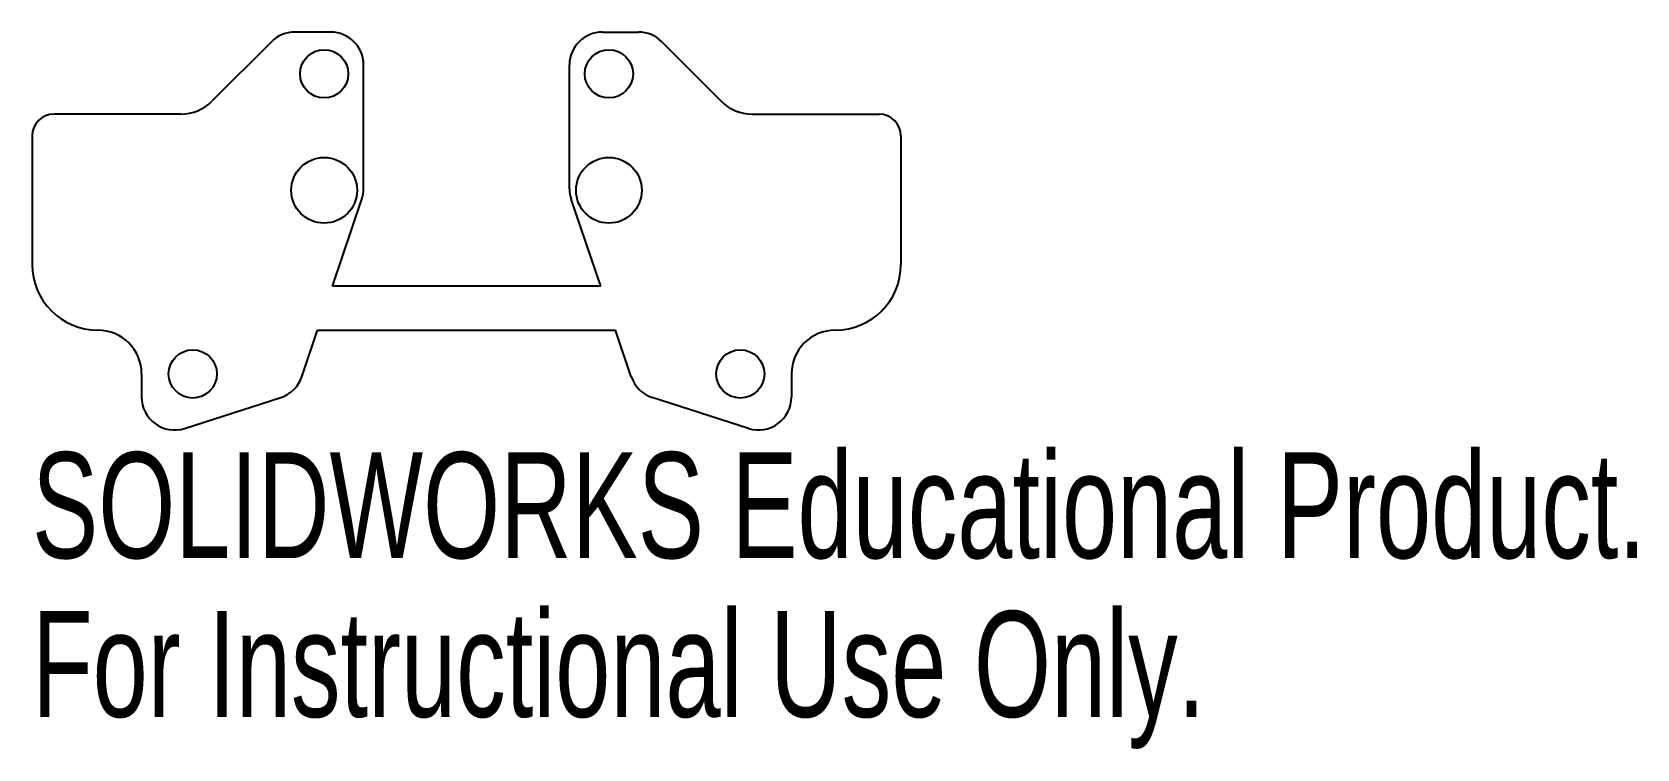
# Model space of a CAD drawing. Header units: millimetres. Extents: x 46.7 to 120, y -15.9 to 16.8.
import ezdxf

# ---------------------------------------------------------------- set-up
doc = ezdxf.new("R2010")
doc.units = ezdxf.units.MM
doc.styles.add('SLDTEXTSTYLE0', font='TXT', dxfattribs={"width": 0.7})

msp = doc.modelspace()

# ---------------------------------------------------------------- linework, layer by layer
at = {"color": 7, "linetype": 'Continuous', "lineweight": 25}
for p, q in [((57.639, 16.407), (54.923, 13.69)), ((60.348, 16.846), (58.7, 16.846)), ((72.748, 16.846), (74.397, 16.846)), ((75.457, 16.407), (78.174, 13.69)), ((61.848, 9.695), (61.848, 15.346)), ((71.248, 9.695), (71.248, 15.346)), ((53.509, 13.104), (47.714, 13.104)), ((79.588, 13.104), (85.383, 13.104)), ((46.714, 12.104), (46.714, 6.24)), ((86.383, 12.104), (86.383, 6.24)), ((60.425, 5.24), (61.769, 9.214)), ((72.672, 5.24), (71.327, 9.214)), ((72.672, 5.24), (60.425, 5.24)), ((59.03, 1.115), (59.749, 3.24)), ((59.749, 3.24), (73.348, 3.24)), ((74.067, 1.115), (73.348, 3.24)), ((51.714, 1.24), (51.714, 0.183)), ((81.383, 1.24), (81.383, 0.183)), ((53.673, -1.245), (58.068, 0.168)), ((79.424, -1.245), (75.029, 0.168))]:
    msp.add_line(p, q, dxfattribs=at)
for centre, radius in [((60.048, 14.94), 1.1), ((73.048, 14.94), 1.1), ((60.048, 9.623), 1.5), ((73.048, 9.623), 1.5), ((54.048, 1.24), 1.1), ((79.048, 1.24), 1.1)]:
    msp.add_circle(centre, radius, dxfattribs=at)
for centre, radius, start, end in [((58.7, 15.346), 1.5, 90, 135), ((60.348, 15.346), 1.5, 0, 90), ((72.748, 15.346), 1.5, 90, 180), ((74.397, 15.346), 1.5, 45, 90), ((53.509, 15.104), 2, 270, 315), ((79.588, 15.104), 2, 225, 270), ((47.714, 12.104), 1, 90, 180), ((85.383, 12.104), 1, 0, 90), ((60.348, 9.695), 1.5, 341.31423, 0), ((72.748, 9.695), 1.5, 180, 198.68577), ((49.714, 6.24), 3, 180, 270), ((83.383, 6.24), 3, 270, 0), ((49.714, 1.24), 2, 0, 90), ((83.383, 1.24), 2, 90, 180), ((57.609, 1.596), 1.5, 287.81851, 341.31423), ((75.488, 1.596), 1.5, 198.68577, 252.18149), ((53.214, 0.183), 1.5, 180, 287.81851), ((79.883, 0.183), 1.5, 252.18149, 0)]:
    msp.add_arc(centre, radius, start, end, dxfattribs=at)

# ---------------------------------------------------------------- texts
at = {"color": 7, "linetype": 'Continuous', "char_height": 4.83362, "attachment_point": 1, "style": 'SLDTEXTSTYLE0'}
for s, insert in [('SOLIDWORKS Educational Product.', (46.714, -2.337)), ('For Instructional Use Only.', (46.714, -9.587))]:
    msp.add_mtext(s, dxfattribs=dict(at, insert=insert))

doc.saveas('drawing.dxf')
